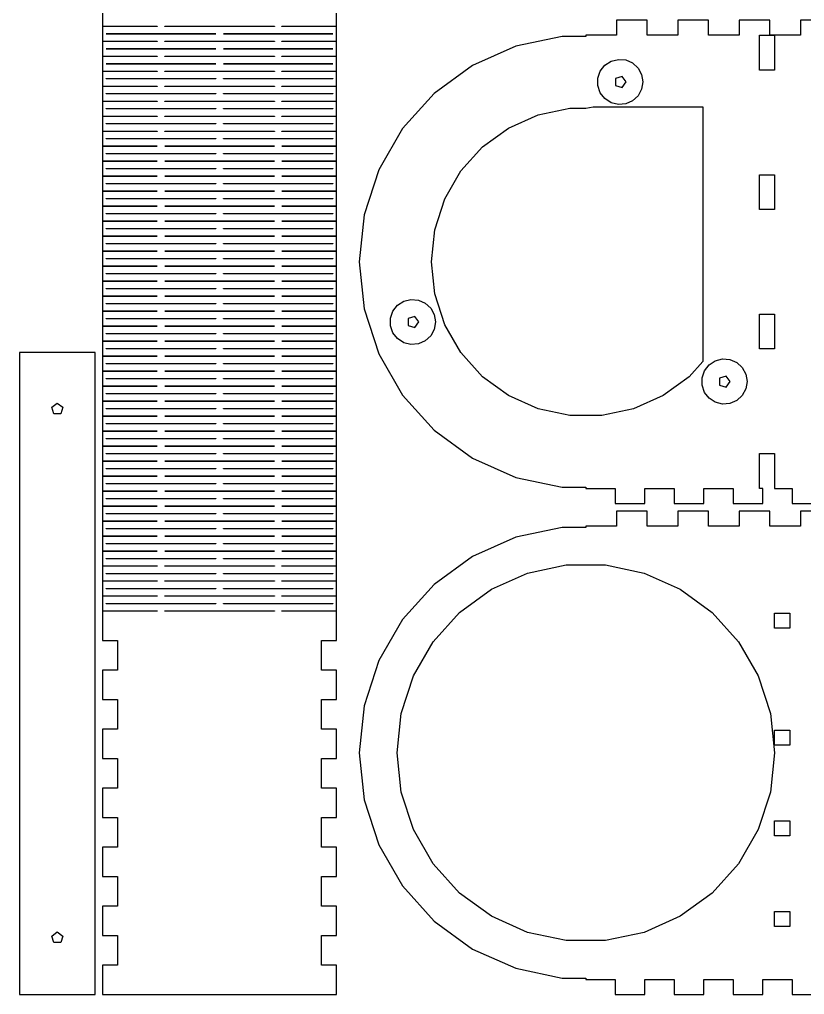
# Model space of a CAD drawing. Header units: metres. Extents: x -86 to 563, y 0 to 788.
# Drawn here: x -86 to 121.9, y 0 to 258.2 of the extents above; entities that cross this region are included whole.
import ezdxf

# ---------------------------------------------------------------- set-up
doc = ezdxf.new("R2010")
doc.units = ezdxf.units.M

msp = doc.modelspace()

# ---------------------------------------------------------------- linework, layer by layer
for p, q in [((-64, 260.318), (-64, 256.397)), ((-2, 256.397), (-2, 260.318)), ((-64, 256.397), (-49.5, 256.397)), ((-49.5, 256.347), (-64, 256.347)), ((-64, 256.347), (-64, 252.427)), ((-49.5, 256.397), (-49.5, 256.347)), ((-47.5, 256.347), (-47.5, 256.397)), ((-47.5, 256.397), (-18.5, 256.397)), ((-18.5, 256.347), (-47.5, 256.347)), ((-18.5, 256.397), (-18.5, 256.347)), ((-16.5, 256.347), (-16.5, 256.397)), ((-16.5, 256.397), (-2, 256.397)), ((-2, 256.347), (-16.5, 256.347)), ((-2, 252.427), (-2, 256.347)), ((80.24, 258), (72.12, 258)), ((72.12, 258), (72.12, 254)), ((80.24, 254), (80.24, 258)), ((96.48, 258), (88.36, 258)), ((88.36, 258), (88.36, 254)), ((96.48, 254), (96.48, 258)), ((112.72, 258), (104.6, 258)), ((104.6, 258), (104.6, 254)), ((112.72, 254), (112.72, 258)), ((128.96, 258), (120.84, 258)), ((120.84, 258), (120.84, 254)), ((-63, 254.362), (-63, 254.412)), ((-63, 254.412), (-34, 254.412)), ((-34, 254.362), (-63, 254.362)), ((-34, 254.412), (-34, 254.362)), ((-32, 254.362), (-32, 254.412)), ((-32, 254.412), (-3, 254.412)), ((-3, 254.362), (-32, 254.362)), ((-3, 254.412), (-3, 254.362)), ((57.7283, 253.671), (45.459, 251.063)), ((64, 253.671), (57.7283, 253.671)), ((72.12, 254), (64, 254)), ((64, 254), (64, 253.671)), ((88.36, 254), (80.24, 254)), ((104.6, 254), (96.48, 254)), ((110, 244.769), (110, 254)), ((110, 254), (114, 254)), ((120.84, 254), (112.72, 254)), ((114, 254), (114, 244.769)), ((-64, 252.427), (-49.5, 252.427)), ((-49.5, 252.377), (-64, 252.377)), ((-64, 252.377), (-64, 248.456)), ((-63, 250.391), (-63, 250.441)), ((-63, 250.441), (-34, 250.441)), ((-49.5, 252.427), (-49.5, 252.377)), ((-47.5, 252.377), (-47.5, 252.427)), ((-47.5, 252.427), (-18.5, 252.427)), ((-18.5, 252.377), (-47.5, 252.377)), ((-34, 250.441), (-34, 250.391)), ((-32, 250.391), (-32, 250.441)), ((-32, 250.441), (-3, 250.441)), ((-18.5, 252.427), (-18.5, 252.377)), ((-16.5, 252.377), (-16.5, 252.427)), ((-16.5, 252.427), (-2, 252.427)), ((-2, 252.377), (-16.5, 252.377)), ((-3, 250.441), (-3, 250.391)), ((-2, 248.456), (-2, 252.377)), ((45.459, 251.063), (34, 245.962)), ((-64, 248.456), (-49.5, 248.456)), ((-49.5, 248.406), (-64, 248.406)), ((-64, 248.406), (-64, 244.486)), ((-34, 250.391), (-63, 250.391)), ((-49.5, 248.456), (-49.5, 248.406)), ((-47.5, 248.406), (-47.5, 248.456)), ((-47.5, 248.456), (-18.5, 248.456)), ((-18.5, 248.406), (-47.5, 248.406)), ((-3, 250.391), (-32, 250.391)), ((-18.5, 248.456), (-18.5, 248.406)), ((-16.5, 248.406), (-16.5, 248.456)), ((-16.5, 248.456), (-2, 248.456)), ((-2, 248.406), (-16.5, 248.406)), ((-2, 244.486), (-2, 248.406)), ((-63, 246.421), (-63, 246.471)), ((-63, 246.471), (-34, 246.471)), ((-34, 246.421), (-63, 246.421)), ((-34, 246.471), (-34, 246.421)), ((-32, 246.421), (-32, 246.471)), ((-32, 246.471), (-3, 246.471)), ((-3, 246.421), (-32, 246.421)), ((-3, 246.471), (-3, 246.421)), ((34, 245.962), (23.8522, 238.589)), ((67.8326, 244.493), (69.0457, 246.051)), ((69.0457, 246.051), (70.6992, 247.131)), ((70.6992, 247.131), (72.6139, 247.616)), ((72.6139, 247.616), (74.5823, 247.453)), ((74.5823, 247.453), (76.3911, 246.66)), ((76.3911, 246.66), (77.8443, 245.322)), ((77.8443, 245.322), (78.7843, 243.585)), ((-64, 244.486), (-49.5, 244.486)), ((-49.5, 244.436), (-64, 244.436)), ((-64, 244.436), (-64, 240.515)), ((-49.5, 244.486), (-49.5, 244.436)), ((-47.5, 244.436), (-47.5, 244.486)), ((-47.5, 244.486), (-18.5, 244.486)), ((-18.5, 244.436), (-47.5, 244.436)), ((-18.5, 244.486), (-18.5, 244.436)), ((-16.5, 244.436), (-16.5, 244.486)), ((-16.5, 244.486), (-2, 244.486)), ((-2, 244.436), (-16.5, 244.436)), ((-2, 240.515), (-2, 244.436)), ((67.1913, 242.624), (67.8326, 244.493)), ((73.5884, 243.111), (71.8554, 242.548)), ((74.6594, 241.637), (73.5884, 243.111)), ((78.7843, 243.585), (79.1094, 241.637)), ((114, 244.769), (110, 244.769)), ((-64, 240.515), (-49.5, 240.515)), ((-49.5, 240.465), (-64, 240.465)), ((-64, 240.465), (-64, 236.545)), ((-63, 242.451), (-63, 242.501)), ((-63, 242.501), (-34, 242.501)), ((-34, 242.451), (-63, 242.451)), ((-49.5, 240.515), (-49.5, 240.465)), ((-47.5, 240.465), (-47.5, 240.515)), ((-47.5, 240.515), (-18.5, 240.515)), ((-18.5, 240.465), (-47.5, 240.465)), ((-34, 242.501), (-34, 242.451)), ((-32, 242.451), (-32, 242.501)), ((-32, 242.501), (-3, 242.501)), ((-3, 242.451), (-32, 242.451)), ((-18.5, 240.515), (-18.5, 240.465)), ((-16.5, 240.465), (-16.5, 240.515)), ((-16.5, 240.515), (-2, 240.515)), ((-2, 240.465), (-16.5, 240.465)), ((-3, 242.501), (-3, 242.451)), ((-2, 236.545), (-2, 240.465)), ((67.1913, 240.649), (67.1913, 242.624)), ((67.8326, 238.781), (67.1913, 240.649)), ((71.8554, 242.548), (71.8554, 240.726)), ((71.8554, 240.726), (73.5884, 240.163)), ((73.5884, 240.163), (74.6594, 241.637)), ((79.1094, 241.637), (78.7843, 239.689)), ((-63, 238.48), (-63, 238.53)), ((-63, 238.53), (-34, 238.53)), ((-34, 238.48), (-63, 238.48)), ((-34, 238.53), (-34, 238.48)), ((-32, 238.48), (-32, 238.53)), ((-32, 238.53), (-3, 238.53)), ((-3, 238.48), (-32, 238.48)), ((-3, 238.53), (-3, 238.48)), ((23.8522, 238.589), (15.459, 229.267)), ((69.0457, 237.222), (67.8326, 238.781)), ((77.8443, 237.952), (76.3911, 236.614)), ((78.7843, 239.689), (77.8443, 237.952)), ((-64, 236.545), (-49.5, 236.545)), ((-49.5, 236.495), (-64, 236.495)), ((-64, 236.495), (-64, 232.574)), ((-49.5, 236.545), (-49.5, 236.495)), ((-47.5, 236.495), (-47.5, 236.545)), ((-47.5, 236.545), (-18.5, 236.545)), ((-18.5, 236.495), (-47.5, 236.495)), ((-18.5, 236.545), (-18.5, 236.495)), ((-16.5, 236.495), (-16.5, 236.545)), ((-16.5, 236.545), (-2, 236.545)), ((-2, 236.495), (-16.5, 236.495)), ((-2, 232.574), (-2, 236.495)), ((64, 234.693), (65.9369, 235)), ((65.9369, 235), (95, 235)), ((70.6992, 236.142), (69.0457, 237.222)), ((72.6139, 235.657), (70.6992, 236.142)), ((74.5823, 235.82), (72.6139, 235.657)), ((76.3911, 236.614), (74.5823, 235.82)), ((95, 235), (95, 167.614)), ((-64, 232.574), (-49.5, 232.574)), ((-49.5, 232.524), (-64, 232.524)), ((-64, 232.524), (-64, 228.604)), ((-63, 234.51), (-63, 234.56)), ((-63, 234.56), (-34, 234.56)), ((-34, 234.51), (-63, 234.51)), ((-49.5, 232.574), (-49.5, 232.524)), ((-47.5, 232.524), (-47.5, 232.574)), ((-47.5, 232.574), (-18.5, 232.574)), ((-18.5, 232.524), (-47.5, 232.524)), ((-34, 234.56), (-34, 234.51)), ((-32, 234.51), (-32, 234.56)), ((-32, 234.56), (-3, 234.56)), ((-3, 234.51), (-32, 234.51)), ((-18.5, 232.574), (-18.5, 232.524)), ((-16.5, 232.524), (-16.5, 232.574)), ((-16.5, 232.574), (-2, 232.574)), ((-2, 232.524), (-16.5, 232.524)), ((-3, 234.56), (-3, 234.51)), ((-2, 228.604), (-2, 232.524)), ((43.5413, 229.435), (51.3558, 232.915)), ((51.3558, 232.915), (59.7229, 234.693)), ((59.7229, 234.693), (64, 234.693)), ((-63, 230.539), (-63, 230.589)), ((-63, 230.589), (-34, 230.589)), ((-34, 230.539), (-63, 230.539)), ((-34, 230.589), (-34, 230.539)), ((-32, 230.539), (-32, 230.589)), ((-32, 230.589), (-3, 230.589)), ((-3, 230.539), (-32, 230.539)), ((-3, 230.589), (-3, 230.539)), ((-64, 228.604), (-49.5, 228.604)), ((-49.5, 228.554), (-64, 228.554)), ((-64, 228.554), (-64, 224.634)), ((-49.5, 228.604), (-49.5, 228.554)), ((-47.5, 228.554), (-47.5, 228.604)), ((-47.5, 228.604), (-18.5, 228.604)), ((-18.5, 228.554), (-47.5, 228.554)), ((-18.5, 228.604), (-18.5, 228.554)), ((-16.5, 228.554), (-16.5, 228.604)), ((-16.5, 228.604), (-2, 228.604)), ((-2, 228.554), (-16.5, 228.554)), ((-2, 224.634), (-2, 228.554)), ((15.459, 229.267), (9.1873, 218.404)), ((36.6209, 224.408), (43.5413, 229.435)), ((-64, 224.634), (-49.5, 224.634)), ((-63, 226.569), (-63, 226.619)), ((-63, 226.619), (-34, 226.619)), ((-34, 226.569), (-63, 226.569)), ((-49.5, 224.634), (-49.5, 224.584)), ((-47.5, 224.584), (-47.5, 224.634)), ((-47.5, 224.634), (-18.5, 224.634)), ((-34, 226.619), (-34, 226.569)), ((-32, 226.569), (-32, 226.619)), ((-32, 226.619), (-3, 226.619)), ((-3, 226.569), (-32, 226.569)), ((-18.5, 224.634), (-18.5, 224.584)), ((-16.5, 224.584), (-16.5, 224.634)), ((-16.5, 224.634), (-2, 224.634)), ((-3, 226.619), (-3, 226.569)), ((-49.5, 224.584), (-64, 224.584)), ((-64, 224.584), (-64, 220.663)), ((-63, 222.598), (-63, 222.648)), ((-63, 222.648), (-34, 222.648)), ((-34, 222.598), (-63, 222.598)), ((-18.5, 224.584), (-47.5, 224.584)), ((-34, 222.648), (-34, 222.598)), ((-32, 222.598), (-32, 222.648)), ((-32, 222.648), (-3, 222.648)), ((-3, 222.598), (-32, 222.598)), ((-2, 224.584), (-16.5, 224.584)), ((-3, 222.648), (-3, 222.598)), ((-2, 220.663), (-2, 224.584)), ((30.8971, 218.051), (36.6209, 224.408)), ((-64, 220.663), (-49.5, 220.663)), ((-49.5, 220.613), (-64, 220.613)), ((-64, 220.613), (-64, 216.693)), ((-49.5, 220.663), (-49.5, 220.613)), ((-47.5, 220.613), (-47.5, 220.663)), ((-47.5, 220.663), (-18.5, 220.663)), ((-18.5, 220.613), (-47.5, 220.613)), ((-18.5, 220.663), (-18.5, 220.613)), ((-16.5, 220.613), (-16.5, 220.663)), ((-16.5, 220.663), (-2, 220.663)), ((-2, 220.613), (-16.5, 220.613)), ((-2, 216.693), (-2, 220.613)), ((-63, 218.628), (-63, 218.678)), ((-63, 218.678), (-34, 218.678)), ((-34, 218.628), (-63, 218.628)), ((-34, 218.678), (-34, 218.628)), ((-32, 218.628), (-32, 218.678)), ((-32, 218.678), (-3, 218.678)), ((-3, 218.628), (-32, 218.628)), ((-3, 218.678), (-3, 218.628)), ((9.1873, 218.404), (5.3111, 206.475)), ((26.6201, 210.643), (30.8971, 218.051)), ((110, 207.846), (110, 217.077)), ((110, 217.077), (114, 217.077)), ((114, 217.077), (114, 207.846)), ((-64, 216.693), (-49.5, 216.693)), ((-49.5, 216.643), (-64, 216.643)), ((-64, 216.643), (-64, 212.722)), ((-63, 214.657), (-63, 214.707)), ((-63, 214.707), (-34, 214.707)), ((-34, 214.657), (-63, 214.657)), ((-49.5, 216.693), (-49.5, 216.643)), ((-47.5, 216.643), (-47.5, 216.693)), ((-47.5, 216.693), (-18.5, 216.693)), ((-18.5, 216.643), (-47.5, 216.643)), ((-34, 214.707), (-34, 214.657)), ((-32, 214.657), (-32, 214.707)), ((-32, 214.707), (-3, 214.707)), ((-3, 214.657), (-32, 214.657)), ((-18.5, 216.693), (-18.5, 216.643)), ((-16.5, 216.643), (-16.5, 216.693)), ((-16.5, 216.693), (-2, 216.693)), ((-2, 216.643), (-16.5, 216.643)), ((-3, 214.707), (-3, 214.657)), ((-2, 212.722), (-2, 216.643)), ((-64, 212.722), (-49.5, 212.722)), ((-49.5, 212.672), (-64, 212.672)), ((-64, 212.672), (-64, 208.752)), ((-49.5, 212.722), (-49.5, 212.672)), ((-47.5, 212.672), (-47.5, 212.722)), ((-47.5, 212.722), (-18.5, 212.722)), ((-18.5, 212.672), (-47.5, 212.672)), ((-18.5, 212.722), (-18.5, 212.672)), ((-16.5, 212.672), (-16.5, 212.722)), ((-16.5, 212.722), (-2, 212.722)), ((-2, 212.672), (-16.5, 212.672)), ((-2, 208.752), (-2, 212.672)), ((-63, 210.687), (-63, 210.737)), ((-63, 210.737), (-34, 210.737)), ((-34, 210.687), (-63, 210.687)), ((-34, 210.737), (-34, 210.687)), ((-32, 210.687), (-32, 210.737)), ((-32, 210.737), (-3, 210.737)), ((-3, 210.687), (-32, 210.687)), ((-3, 210.737), (-3, 210.687)), ((23.9768, 202.507), (26.6201, 210.643)), ((-64, 208.752), (-49.5, 208.752)), ((-49.5, 208.702), (-64, 208.702)), ((-64, 208.702), (-64, 204.781)), ((-63, 206.717), (-63, 206.767)), ((-63, 206.767), (-34, 206.767)), ((-34, 206.717), (-63, 206.717)), ((-49.5, 208.752), (-49.5, 208.702)), ((-47.5, 208.702), (-47.5, 208.752)), ((-47.5, 208.752), (-18.5, 208.752)), ((-18.5, 208.702), (-47.5, 208.702)), ((-34, 206.767), (-34, 206.717)), ((-32, 206.717), (-32, 206.767)), ((-32, 206.767), (-3, 206.767)), ((-3, 206.717), (-32, 206.717)), ((-18.5, 208.752), (-18.5, 208.702)), ((-16.5, 208.702), (-16.5, 208.752)), ((-16.5, 208.752), (-2, 208.752)), ((-2, 208.702), (-16.5, 208.702)), ((-3, 206.767), (-3, 206.717)), ((-2, 204.781), (-2, 208.702)), ((114, 207.846), (110, 207.846)), ((-64, 204.781), (-49.5, 204.781)), ((-49.5, 204.731), (-64, 204.731)), ((-64, 204.731), (-64, 200.811)), ((-49.5, 204.781), (-49.5, 204.731)), ((-47.5, 204.731), (-47.5, 204.781)), ((-47.5, 204.781), (-18.5, 204.781)), ((-18.5, 204.731), (-47.5, 204.731)), ((-18.5, 204.781), (-18.5, 204.731)), ((-16.5, 204.731), (-16.5, 204.781)), ((-16.5, 204.781), (-2, 204.781)), ((-2, 204.731), (-16.5, 204.731)), ((-2, 200.811), (-2, 204.731)), ((5.3111, 206.475), (4, 194)), ((-63, 202.746), (-63, 202.796)), ((-63, 202.796), (-34, 202.796)), ((-34, 202.746), (-63, 202.746)), ((-34, 202.796), (-34, 202.746)), ((-32, 202.746), (-32, 202.796)), ((-32, 202.796), (-3, 202.796)), ((-3, 202.746), (-32, 202.746)), ((-3, 202.796), (-3, 202.746)), ((23.0826, 194), (23.9768, 202.507)), ((-64, 200.811), (-49.5, 200.811)), ((-49.5, 200.761), (-64, 200.761)), ((-64, 200.761), (-64, 196.84)), ((-63, 198.776), (-63, 198.826)), ((-63, 198.826), (-34, 198.826)), ((-49.5, 200.811), (-49.5, 200.761)), ((-47.5, 200.761), (-47.5, 200.811)), ((-47.5, 200.811), (-18.5, 200.811)), ((-18.5, 200.761), (-47.5, 200.761)), ((-34, 198.826), (-34, 198.776)), ((-32, 198.776), (-32, 198.826)), ((-32, 198.826), (-3, 198.826)), ((-18.5, 200.811), (-18.5, 200.761)), ((-16.5, 200.761), (-16.5, 200.811)), ((-16.5, 200.811), (-2, 200.811)), ((-2, 200.761), (-16.5, 200.761)), ((-3, 198.826), (-3, 198.776)), ((-2, 196.84), (-2, 200.761)), ((-64, 196.84), (-49.5, 196.84)), ((-49.5, 196.791), (-64, 196.791)), ((-64, 196.791), (-64, 192.87)), ((-34, 198.776), (-63, 198.776)), ((-49.5, 196.84), (-49.5, 196.791)), ((-47.5, 196.791), (-47.5, 196.84)), ((-47.5, 196.84), (-18.5, 196.84)), ((-18.5, 196.791), (-47.5, 196.791)), ((-3, 198.776), (-32, 198.776)), ((-18.5, 196.84), (-18.5, 196.791)), ((-16.5, 196.791), (-16.5, 196.84)), ((-16.5, 196.84), (-2, 196.84)), ((-2, 196.791), (-16.5, 196.791)), ((-2, 192.87), (-2, 196.791)), ((-63, 194.805), (-63, 194.855)), ((-63, 194.855), (-34, 194.855)), ((-34, 194.805), (-63, 194.805)), ((-34, 194.855), (-34, 194.805)), ((-32, 194.805), (-32, 194.855)), ((-32, 194.855), (-3, 194.855)), ((-3, 194.805), (-32, 194.805)), ((-3, 194.855), (-3, 194.805)), ((4, 194), (5.3111, 181.525)), ((23.9768, 185.493), (23.0826, 194)), ((-64, 192.87), (-49.5, 192.87)), ((-49.5, 192.82), (-64, 192.82)), ((-64, 192.82), (-64, 188.9)), ((-49.5, 192.87), (-49.5, 192.82)), ((-47.5, 192.82), (-47.5, 192.87)), ((-47.5, 192.87), (-18.5, 192.87)), ((-18.5, 192.82), (-47.5, 192.82)), ((-18.5, 192.87), (-18.5, 192.82)), ((-16.5, 192.82), (-16.5, 192.87)), ((-16.5, 192.87), (-2, 192.87)), ((-2, 192.82), (-16.5, 192.82)), ((-2, 188.9), (-2, 192.82)), ((-64, 188.9), (-49.5, 188.9)), ((-49.5, 188.85), (-64, 188.85)), ((-64, 188.85), (-64, 184.929)), ((-63, 190.835), (-63, 190.885)), ((-63, 190.885), (-34, 190.885)), ((-34, 190.835), (-63, 190.835)), ((-49.5, 188.9), (-49.5, 188.85)), ((-47.5, 188.85), (-47.5, 188.9)), ((-47.5, 188.9), (-18.5, 188.9)), ((-18.5, 188.85), (-47.5, 188.85)), ((-34, 190.885), (-34, 190.835)), ((-32, 190.835), (-32, 190.885)), ((-32, 190.885), (-3, 190.885)), ((-3, 190.835), (-32, 190.835)), ((-18.5, 188.9), (-18.5, 188.85)), ((-16.5, 188.85), (-16.5, 188.9)), ((-16.5, 188.9), (-2, 188.9)), ((-2, 188.85), (-16.5, 188.85)), ((-3, 190.885), (-3, 190.835)), ((-2, 184.929), (-2, 188.85)), ((-63, 186.864), (-63, 186.914)), ((-63, 186.914), (-34, 186.914)), ((-34, 186.864), (-63, 186.864)), ((-34, 186.914), (-34, 186.864)), ((-32, 186.864), (-32, 186.914)), ((-32, 186.914), (-3, 186.914)), ((-3, 186.864), (-32, 186.864)), ((-3, 186.914), (-3, 186.864)), ((-64, 184.929), (-49.5, 184.929)), ((-49.5, 184.879), (-64, 184.879)), ((-64, 184.879), (-64, 180.959)), ((-49.5, 184.929), (-49.5, 184.879)), ((-47.5, 184.879), (-47.5, 184.929)), ((-47.5, 184.929), (-18.5, 184.929)), ((-18.5, 184.879), (-47.5, 184.879)), ((-18.5, 184.929), (-18.5, 184.879)), ((-16.5, 184.879), (-16.5, 184.929)), ((-16.5, 184.929), (-2, 184.929)), ((-2, 184.879), (-16.5, 184.879)), ((-2, 180.959), (-2, 184.879)), ((14.1269, 182.485), (15.7804, 183.565)), ((15.7804, 183.565), (17.6951, 184.05)), ((17.6951, 184.05), (19.6635, 183.887)), ((19.6635, 183.887), (21.4723, 183.094)), ((26.6201, 177.357), (23.9768, 185.493)), ((-64, 180.959), (-49.5, 180.959)), ((-49.5, 180.909), (-64, 180.909)), ((-64, 180.909), (-64, 176.988)), ((-63, 182.894), (-63, 182.944)), ((-63, 182.944), (-34, 182.944)), ((-34, 182.894), (-63, 182.894)), ((-49.5, 180.959), (-49.5, 180.909)), ((-47.5, 180.909), (-47.5, 180.959)), ((-47.5, 180.959), (-18.5, 180.959)), ((-18.5, 180.909), (-47.5, 180.909)), ((-34, 182.944), (-34, 182.894)), ((-32, 182.894), (-32, 182.944)), ((-32, 182.944), (-3, 182.944)), ((-3, 182.894), (-32, 182.894)), ((-18.5, 180.959), (-18.5, 180.909)), ((-16.5, 180.909), (-16.5, 180.959)), ((-16.5, 180.959), (-2, 180.959)), ((-2, 180.909), (-16.5, 180.909)), ((-3, 182.944), (-3, 182.894)), ((-2, 176.988), (-2, 180.909)), ((5.3111, 181.525), (9.1873, 169.596)), ((12.2724, 179.058), (12.9137, 180.926)), ((12.9137, 180.926), (14.1269, 182.485)), ((21.4723, 183.094), (22.9254, 181.756)), ((22.9254, 181.756), (23.8655, 180.019)), ((-63, 178.924), (-63, 178.974)), ((-63, 178.974), (-34, 178.974)), ((-34, 178.924), (-63, 178.924)), ((-34, 178.974), (-34, 178.924)), ((-32, 178.924), (-32, 178.974)), ((-32, 178.974), (-3, 178.974)), ((-3, 178.924), (-32, 178.924)), ((-3, 178.974), (-3, 178.924)), ((12.2724, 177.083), (12.2724, 179.058)), ((18.6695, 179.545), (16.9366, 178.982)), ((16.9366, 178.982), (16.9366, 177.16)), ((19.7406, 178.071), (18.6695, 179.545)), ((23.8655, 180.019), (24.1906, 178.071)), ((110, 170.923), (110, 180.154)), ((110, 180.154), (114, 180.154)), ((114, 180.154), (114, 170.923)), ((-64, 176.988), (-49.5, 176.988)), ((-49.5, 176.938), (-64, 176.938)), ((-64, 176.938), (-64, 173.018)), ((-49.5, 176.988), (-49.5, 176.938)), ((-47.5, 176.938), (-47.5, 176.988)), ((-47.5, 176.988), (-18.5, 176.988)), ((-18.5, 176.938), (-47.5, 176.938)), ((-18.5, 176.988), (-18.5, 176.938)), ((-16.5, 176.938), (-16.5, 176.988)), ((-16.5, 176.988), (-2, 176.988)), ((-2, 176.938), (-16.5, 176.938)), ((-2, 173.018), (-2, 176.938)), ((12.9137, 175.215), (12.2724, 177.083)), ((16.9366, 177.16), (18.6695, 176.596)), ((18.6695, 176.596), (19.7406, 178.071)), ((23.8655, 176.122), (22.9254, 174.385)), ((24.1906, 178.071), (23.8655, 176.122)), ((30.8971, 169.949), (26.6201, 177.357)), ((-64, 173.018), (-49.5, 173.018)), ((-63, 174.953), (-63, 175.003)), ((-63, 175.003), (-34, 175.003)), ((-34, 174.953), (-63, 174.953)), ((-49.5, 173.018), (-49.5, 172.968)), ((-47.5, 172.968), (-47.5, 173.018)), ((-47.5, 173.018), (-18.5, 173.018)), ((-34, 175.003), (-34, 174.953)), ((-32, 174.953), (-32, 175.003)), ((-32, 175.003), (-3, 175.003)), ((-3, 174.953), (-32, 174.953)), ((-18.5, 173.018), (-18.5, 172.968)), ((-16.5, 172.968), (-16.5, 173.018)), ((-16.5, 173.018), (-2, 173.018)), ((-3, 175.003), (-3, 174.953)), ((14.1269, 173.656), (12.9137, 175.215)), ((15.7804, 172.576), (14.1269, 173.656)), ((21.4723, 173.048), (19.6635, 172.254)), ((22.9254, 174.385), (21.4723, 173.048)), ((-49.5, 172.968), (-64, 172.968)), ((-64, 172.968), (-64, 169.047)), ((-63, 170.983), (-63, 171.033)), ((-63, 171.033), (-34, 171.033)), ((-34, 170.983), (-63, 170.983)), ((-18.5, 172.968), (-47.5, 172.968)), ((-34, 171.033), (-34, 170.983)), ((-32, 170.983), (-32, 171.033)), ((-32, 171.033), (-3, 171.033)), ((-3, 170.983), (-32, 170.983)), ((-2, 172.968), (-16.5, 172.968)), ((-3, 171.033), (-3, 170.983)), ((-2, 169.047), (-2, 172.968)), ((17.6951, 172.091), (15.7804, 172.576)), ((19.6635, 172.254), (17.6951, 172.091)), ((114, 170.923), (110, 170.923)), ((-66, 170), (-86, 170)), ((-86, 170), (-86, 0)), ((-66, 0), (-66, 170)), ((-64, 169.047), (-49.5, 169.047)), ((-49.5, 168.997), (-64, 168.997)), ((-64, 168.997), (-64, 165.077)), ((-49.5, 169.047), (-49.5, 168.997)), ((-47.5, 168.997), (-47.5, 169.047)), ((-47.5, 169.047), (-18.5, 169.047)), ((-18.5, 168.997), (-47.5, 168.997)), ((-18.5, 169.047), (-18.5, 168.997)), ((-16.5, 168.997), (-16.5, 169.047)), ((-16.5, 169.047), (-2, 169.047)), ((-2, 168.997), (-16.5, 168.997)), ((-2, 165.077), (-2, 168.997)), ((9.1873, 169.596), (15.459, 158.733)), ((36.6209, 163.592), (30.8971, 169.949)), ((98.2898, 167.787), (100.205, 168.272)), ((100.205, 168.272), (102.173, 168.109)), ((102.173, 168.109), (103.982, 167.316)), ((-63, 167.012), (-63, 167.062)), ((-63, 167.062), (-34, 167.062)), ((-34, 167.012), (-63, 167.012)), ((-34, 167.062), (-34, 167.012)), ((-32, 167.012), (-32, 167.062)), ((-32, 167.062), (-3, 167.062)), ((-3, 167.012), (-32, 167.012)), ((-3, 167.062), (-3, 167.012)), ((95, 167.614), (91.3791, 163.592)), ((95.4232, 165.148), (96.6363, 166.707)), ((96.6363, 166.707), (98.2898, 167.787)), ((103.982, 167.316), (105.435, 165.978)), ((105.435, 165.978), (106.375, 164.241)), ((-64, 165.077), (-49.5, 165.077)), ((-49.5, 165.027), (-64, 165.027)), ((-64, 165.027), (-64, 161.107)), ((-63, 163.042), (-63, 163.092)), ((-63, 163.092), (-34, 163.092)), ((-34, 163.042), (-63, 163.042)), ((-49.5, 165.077), (-49.5, 165.027)), ((-47.5, 165.027), (-47.5, 165.077)), ((-47.5, 165.077), (-18.5, 165.077)), ((-18.5, 165.027), (-47.5, 165.027)), ((-34, 163.092), (-34, 163.042)), ((-32, 163.042), (-32, 163.092)), ((-32, 163.092), (-3, 163.092)), ((-3, 163.042), (-32, 163.042)), ((-18.5, 165.077), (-18.5, 165.027)), ((-16.5, 165.027), (-16.5, 165.077)), ((-16.5, 165.077), (-2, 165.077)), ((-2, 165.027), (-16.5, 165.027)), ((-3, 163.092), (-3, 163.042)), ((-2, 161.107), (-2, 165.027)), ((43.5413, 158.564), (36.6209, 163.592)), ((91.3791, 163.592), (84.4587, 158.564)), ((94.7818, 163.28), (95.4232, 165.148)), ((94.7818, 161.305), (94.7818, 163.28)), ((101.179, 163.767), (99.446, 163.204)), ((99.446, 163.204), (99.446, 161.382)), ((102.25, 162.293), (101.179, 163.767)), ((106.375, 164.241), (106.7, 162.293)), ((-64, 161.107), (-49.5, 161.107)), ((-49.5, 161.057), (-64, 161.057)), ((-64, 161.057), (-64, 157.136)), ((-49.5, 161.107), (-49.5, 161.057)), ((-47.5, 161.057), (-47.5, 161.107)), ((-47.5, 161.107), (-18.5, 161.107)), ((-18.5, 161.057), (-47.5, 161.057)), ((-18.5, 161.107), (-18.5, 161.057)), ((-16.5, 161.057), (-16.5, 161.107)), ((-16.5, 161.107), (-2, 161.107)), ((-2, 161.057), (-16.5, 161.057)), ((-2, 157.136), (-2, 161.057)), ((95.4232, 159.437), (94.7818, 161.305)), ((99.446, 161.382), (101.179, 160.818)), ((101.179, 160.818), (102.25, 162.293)), ((106.375, 160.344), (105.435, 158.607)), ((106.7, 162.293), (106.375, 160.344)), ((-63, 159.071), (-63, 159.121)), ((-63, 159.121), (-34, 159.121)), ((-34, 159.071), (-63, 159.071)), ((-34, 159.121), (-34, 159.071)), ((-32, 159.071), (-32, 159.121)), ((-32, 159.121), (-3, 159.121)), ((-3, 159.071), (-32, 159.071)), ((-3, 159.121), (-3, 159.071)), ((15.459, 158.733), (23.8522, 149.411)), ((51.3558, 155.085), (43.5413, 158.564)), ((84.4587, 158.564), (76.6441, 155.085)), ((96.6363, 157.878), (95.4232, 159.437)), ((98.2898, 156.798), (96.6363, 157.878)), ((105.435, 158.607), (103.982, 157.27)), ((-77.4741, 155.479), (-76, 156.55)), ((-76.911, 153.746), (-77.4741, 155.479)), ((-76, 156.55), (-74.5258, 155.479)), ((-74.5258, 155.479), (-75.0889, 153.746)), ((-64, 157.136), (-49.5, 157.136)), ((-49.5, 157.086), (-64, 157.086)), ((-64, 157.086), (-64, 153.166)), ((-63, 155.101), (-63, 155.151)), ((-63, 155.151), (-34, 155.151)), ((-34, 155.101), (-63, 155.101)), ((-49.5, 157.136), (-49.5, 157.086)), ((-47.5, 157.086), (-47.5, 157.136)), ((-47.5, 157.136), (-18.5, 157.136)), ((-18.5, 157.086), (-47.5, 157.086)), ((-34, 155.151), (-34, 155.101)), ((-32, 155.101), (-32, 155.151)), ((-32, 155.151), (-3, 155.151)), ((-3, 155.101), (-32, 155.101)), ((-18.5, 157.136), (-18.5, 157.086)), ((-16.5, 157.086), (-16.5, 157.136)), ((-16.5, 157.136), (-2, 157.136)), ((-2, 157.086), (-16.5, 157.086)), ((-3, 155.151), (-3, 155.101)), ((-2, 153.166), (-2, 157.086)), ((59.7229, 153.307), (51.3558, 155.085)), ((76.6441, 155.085), (68.277, 153.307)), ((100.205, 156.313), (98.2898, 156.798)), ((102.173, 156.476), (100.205, 156.313)), ((103.982, 157.27), (102.173, 156.476)), ((-75.0889, 153.746), (-76.911, 153.746)), ((-64, 153.166), (-49.5, 153.166)), ((-49.5, 153.116), (-64, 153.116)), ((-64, 153.116), (-64, 149.195)), ((-49.5, 153.166), (-49.5, 153.116)), ((-47.5, 153.116), (-47.5, 153.166)), ((-47.5, 153.166), (-18.5, 153.166)), ((-18.5, 153.116), (-47.5, 153.116)), ((-18.5, 153.166), (-18.5, 153.116)), ((-16.5, 153.116), (-16.5, 153.166)), ((-16.5, 153.166), (-2, 153.166)), ((-2, 153.116), (-16.5, 153.116)), ((-2, 149.195), (-2, 153.116)), ((68.277, 153.307), (59.7229, 153.307)), ((-63, 151.13), (-63, 151.18)), ((-63, 151.18), (-34, 151.18)), ((-34, 151.13), (-63, 151.13)), ((-34, 151.18), (-34, 151.13)), ((-32, 151.13), (-32, 151.18)), ((-32, 151.18), (-3, 151.18)), ((-3, 151.13), (-32, 151.13)), ((-3, 151.18), (-3, 151.13)), ((-64, 149.195), (-49.5, 149.195)), ((-49.5, 149.145), (-64, 149.145)), ((-64, 149.145), (-64, 145.225)), ((-63, 147.16), (-63, 147.21)), ((-63, 147.21), (-34, 147.21)), ((-34, 147.16), (-63, 147.16)), ((-49.5, 149.195), (-49.5, 149.145)), ((-47.5, 149.145), (-47.5, 149.195)), ((-47.5, 149.195), (-18.5, 149.195)), ((-18.5, 149.145), (-47.5, 149.145)), ((-34, 147.21), (-34, 147.16)), ((-32, 147.16), (-32, 147.21)), ((-32, 147.21), (-3, 147.21)), ((-3, 147.16), (-32, 147.16)), ((-18.5, 149.195), (-18.5, 149.145)), ((-16.5, 149.145), (-16.5, 149.195)), ((-16.5, 149.195), (-2, 149.195)), ((-2, 149.145), (-16.5, 149.145)), ((-3, 147.21), (-3, 147.16)), ((-2, 145.225), (-2, 149.145)), ((23.8522, 149.411), (34, 142.038)), ((-64, 145.225), (-49.5, 145.225)), ((-49.5, 145.175), (-64, 145.175)), ((-64, 145.175), (-64, 141.254)), ((-49.5, 145.225), (-49.5, 145.175)), ((-47.5, 145.175), (-47.5, 145.225)), ((-47.5, 145.225), (-18.5, 145.225)), ((-18.5, 145.175), (-47.5, 145.175)), ((-18.5, 145.225), (-18.5, 145.175)), ((-16.5, 145.175), (-16.5, 145.225)), ((-16.5, 145.225), (-2, 145.225)), ((-2, 145.175), (-16.5, 145.175)), ((-2, 141.254), (-2, 145.175)), ((-63, 143.19), (-63, 143.24)), ((-63, 143.24), (-34, 143.24)), ((-34, 143.19), (-63, 143.19)), ((-34, 143.24), (-34, 143.19)), ((-32, 143.19), (-32, 143.24)), ((-32, 143.24), (-3, 143.24)), ((-3, 143.19), (-32, 143.19)), ((-3, 143.24), (-3, 143.19)), ((34, 142.038), (45.459, 136.937)), ((110, 134), (110, 143.231)), ((110, 143.231), (114, 143.231)), ((114, 143.231), (114, 134)), ((-64, 141.254), (-49.5, 141.254)), ((-49.5, 141.204), (-64, 141.204)), ((-64, 141.204), (-64, 137.284)), ((-49.5, 141.254), (-49.5, 141.204)), ((-47.5, 141.204), (-47.5, 141.254)), ((-47.5, 141.254), (-18.5, 141.254)), ((-18.5, 141.204), (-47.5, 141.204)), ((-18.5, 141.254), (-18.5, 141.204)), ((-16.5, 141.204), (-16.5, 141.254)), ((-16.5, 141.254), (-2, 141.254)), ((-2, 141.204), (-16.5, 141.204)), ((-2, 137.284), (-2, 141.204)), ((-64, 137.284), (-49.5, 137.284)), ((-49.5, 137.234), (-64, 137.234)), ((-64, 137.234), (-64, 133.313)), ((-63, 139.219), (-63, 139.269)), ((-63, 139.269), (-34, 139.269)), ((-34, 139.219), (-63, 139.219)), ((-49.5, 137.284), (-49.5, 137.234)), ((-47.5, 137.234), (-47.5, 137.284)), ((-47.5, 137.284), (-18.5, 137.284)), ((-18.5, 137.234), (-47.5, 137.234)), ((-34, 139.269), (-34, 139.219)), ((-32, 139.219), (-32, 139.269)), ((-32, 139.269), (-3, 139.269)), ((-3, 139.219), (-32, 139.219)), ((-18.5, 137.284), (-18.5, 137.234)), ((-16.5, 137.234), (-16.5, 137.284)), ((-16.5, 137.284), (-2, 137.284)), ((-2, 137.234), (-16.5, 137.234)), ((-3, 139.269), (-3, 139.219)), ((-2, 133.313), (-2, 137.234)), ((45.459, 136.937), (57.7283, 134.329)), ((-63, 135.249), (-63, 135.299)), ((-63, 135.299), (-34, 135.299)), ((-34, 135.249), (-63, 135.249)), ((-34, 135.299), (-34, 135.249)), ((-32, 135.249), (-32, 135.299)), ((-32, 135.299), (-3, 135.299)), ((-3, 135.249), (-32, 135.249)), ((-3, 135.299), (-3, 135.249)), ((57.7283, 134.329), (64, 134.329)), ((64, 134.329), (64, 134)), ((-64, 133.313), (-49.5, 133.313)), ((-49.5, 133.264), (-64, 133.264)), ((-64, 133.264), (-64, 129.343)), ((-49.5, 133.313), (-49.5, 133.264)), ((-47.5, 133.264), (-47.5, 133.313)), ((-47.5, 133.313), (-18.5, 133.313)), ((-18.5, 133.264), (-47.5, 133.264)), ((-18.5, 133.313), (-18.5, 133.264)), ((-16.5, 133.264), (-16.5, 133.313)), ((-16.5, 133.313), (-2, 133.313)), ((-2, 133.264), (-16.5, 133.264)), ((-2, 129.343), (-2, 133.264)), ((64, 134), (71.8077, 134)), ((71.8077, 134), (71.8077, 130)), ((79.6154, 134), (87.4231, 134)), ((79.6154, 130), (79.6154, 134)), ((87.4231, 134), (87.4231, 130)), ((95.2308, 130), (95.2308, 134)), ((95.2308, 134), (103.038, 134)), ((103.038, 134), (103.038, 130)), ((110.846, 134), (110, 134)), ((110.846, 130), (110.846, 134)), ((114, 134), (118.654, 134)), ((118.654, 134), (118.654, 130)), ((-64, 129.343), (-49.5, 129.343)), ((-49.5, 129.293), (-64, 129.293)), ((-64, 129.293), (-64, 125.373)), ((-63, 131.278), (-63, 131.328)), ((-63, 131.328), (-34, 131.328)), ((-34, 131.278), (-63, 131.278)), ((-49.5, 129.343), (-49.5, 129.293)), ((-47.5, 129.293), (-47.5, 129.343)), ((-47.5, 129.343), (-18.5, 129.343)), ((-18.5, 129.293), (-47.5, 129.293)), ((-34, 131.328), (-34, 131.278)), ((-32, 131.278), (-32, 131.328)), ((-32, 131.328), (-3, 131.328)), ((-3, 131.278), (-32, 131.278)), ((-18.5, 129.343), (-18.5, 129.293)), ((-16.5, 129.293), (-16.5, 129.343)), ((-16.5, 129.343), (-2, 129.343)), ((-2, 129.293), (-16.5, 129.293)), ((-3, 131.328), (-3, 131.278)), ((-2, 125.373), (-2, 129.293)), ((71.8077, 130), (79.6154, 130)), ((87.4231, 130), (95.2308, 130)), ((103.038, 130), (110.846, 130)), ((118.654, 130), (126.462, 130)), ((-63, 127.308), (-63, 127.358)), ((-63, 127.358), (-34, 127.358)), ((-34, 127.308), (-63, 127.308)), ((-34, 127.358), (-34, 127.308)), ((-32, 127.308), (-32, 127.358)), ((-32, 127.358), (-3, 127.358)), ((-3, 127.308), (-32, 127.308)), ((-3, 127.358), (-3, 127.308)), ((80.24, 128), (72.12, 128)), ((72.12, 128), (72.12, 124)), ((80.24, 124), (80.24, 128)), ((96.48, 128), (88.36, 128)), ((88.36, 128), (88.36, 124)), ((96.48, 124), (96.48, 128)), ((112.72, 128), (104.6, 128)), ((104.6, 128), (104.6, 124)), ((112.72, 124), (112.72, 128)), ((128.96, 128), (120.84, 128)), ((120.84, 128), (120.84, 124)), ((-64, 125.373), (-49.5, 125.373)), ((-49.5, 125.323), (-64, 125.323)), ((-64, 125.323), (-64, 121.402)), ((-49.5, 125.373), (-49.5, 125.323)), ((-47.5, 125.323), (-47.5, 125.373)), ((-47.5, 125.373), (-18.5, 125.373)), ((-18.5, 125.323), (-47.5, 125.323)), ((-18.5, 125.373), (-18.5, 125.323)), ((-16.5, 125.323), (-16.5, 125.373)), ((-16.5, 125.373), (-2, 125.373)), ((-2, 125.323), (-16.5, 125.323)), ((-2, 121.402), (-2, 125.323)), ((72.12, 124), (64, 124)), ((64, 124), (64, 123.671)), ((88.36, 124), (80.24, 124)), ((104.6, 124), (96.48, 124)), ((120.84, 124), (112.72, 124)), ((-64, 121.402), (-49.5, 121.402)), ((-49.5, 121.352), (-64, 121.352)), ((-64, 121.352), (-64, 117.432)), ((-63, 123.337), (-63, 123.387)), ((-63, 123.387), (-34, 123.387)), ((-34, 123.337), (-63, 123.337)), ((-49.5, 121.402), (-49.5, 121.352)), ((-47.5, 121.352), (-47.5, 121.402)), ((-47.5, 121.402), (-18.5, 121.402)), ((-18.5, 121.352), (-47.5, 121.352)), ((-34, 123.387), (-34, 123.337)), ((-32, 123.337), (-32, 123.387)), ((-32, 123.387), (-3, 123.387)), ((-3, 123.337), (-32, 123.337)), ((-18.5, 121.402), (-18.5, 121.352)), ((-16.5, 121.352), (-16.5, 121.402)), ((-16.5, 121.402), (-2, 121.402)), ((-2, 121.352), (-16.5, 121.352)), ((-3, 123.387), (-3, 123.337)), ((-2, 117.432), (-2, 121.352)), ((57.7283, 123.671), (45.459, 121.063)), ((64, 123.671), (57.7283, 123.671)), ((-63, 119.367), (-63, 119.417)), ((-63, 119.417), (-34, 119.417)), ((-34, 119.367), (-63, 119.367)), ((-34, 119.417), (-34, 119.367)), ((-32, 119.367), (-32, 119.417)), ((-32, 119.417), (-3, 119.417)), ((-3, 119.367), (-32, 119.367)), ((-3, 119.417), (-3, 119.367)), ((45.459, 121.063), (34, 115.962)), ((-64, 117.432), (-49.5, 117.432)), ((-49.5, 117.382), (-64, 117.382)), ((-64, 117.382), (-64, 113.461)), ((-49.5, 117.432), (-49.5, 117.382)), ((-47.5, 117.382), (-47.5, 117.432)), ((-47.5, 117.432), (-18.5, 117.432)), ((-18.5, 117.382), (-47.5, 117.382)), ((-18.5, 117.432), (-18.5, 117.382)), ((-16.5, 117.382), (-16.5, 117.432)), ((-16.5, 117.432), (-2, 117.432)), ((-2, 117.382), (-16.5, 117.382)), ((-2, 113.461), (-2, 117.382)), ((-63, 115.397), (-63, 115.447)), ((-63, 115.447), (-34, 115.447)), ((-34, 115.397), (-63, 115.397)), ((-34, 115.447), (-34, 115.397)), ((-32, 115.397), (-32, 115.447)), ((-32, 115.447), (-3, 115.447)), ((-3, 115.397), (-32, 115.397)), ((-3, 115.447), (-3, 115.397)), ((34, 115.962), (23.8522, 108.589)), ((48.5491, 111.553), (58.7736, 113.726)), ((58.7736, 113.726), (69.2264, 113.726)), ((69.2264, 113.726), (79.4508, 111.553)), ((-64, 113.461), (-49.5, 113.461)), ((-49.5, 113.411), (-64, 113.411)), ((-64, 113.411), (-64, 109.491)), ((-63, 111.426), (-63, 111.476)), ((-63, 111.476), (-34, 111.476)), ((-34, 111.426), (-63, 111.426)), ((-49.5, 113.461), (-49.5, 113.411)), ((-47.5, 113.411), (-47.5, 113.461)), ((-47.5, 113.461), (-18.5, 113.461)), ((-18.5, 113.411), (-47.5, 113.411)), ((-34, 111.476), (-34, 111.426)), ((-32, 111.426), (-32, 111.476)), ((-32, 111.476), (-3, 111.476)), ((-3, 111.426), (-32, 111.426)), ((-18.5, 113.461), (-18.5, 113.411)), ((-16.5, 113.411), (-16.5, 113.461)), ((-16.5, 113.461), (-2, 113.461)), ((-2, 113.411), (-16.5, 113.411)), ((-3, 111.476), (-3, 111.426)), ((-2, 109.491), (-2, 113.411)), ((39, 107.301), (48.5491, 111.553)), ((79.4508, 111.553), (89, 107.301)), ((-64, 109.491), (-49.5, 109.491)), ((-49.5, 109.441), (-64, 109.441)), ((-64, 109.441), (-64, 105.52)), ((-49.5, 109.491), (-49.5, 109.441)), ((-47.5, 109.441), (-47.5, 109.491)), ((-47.5, 109.491), (-18.5, 109.491)), ((-18.5, 109.441), (-47.5, 109.441)), ((-18.5, 109.491), (-18.5, 109.441)), ((-16.5, 109.441), (-16.5, 109.491)), ((-16.5, 109.491), (-2, 109.491)), ((-2, 109.441), (-16.5, 109.441)), ((-2, 105.52), (-2, 109.441)), ((23.8522, 108.589), (15.459, 99.2671)), ((-63, 107.456), (-63, 107.506)), ((-63, 107.506), (-34, 107.506)), ((-34, 107.456), (-63, 107.456)), ((-34, 107.506), (-34, 107.456)), ((-32, 107.456), (-32, 107.506)), ((-32, 107.506), (-3, 107.506)), ((-3, 107.456), (-32, 107.456)), ((-3, 107.506), (-3, 107.456)), ((30.5435, 101.157), (39, 107.301)), ((89, 107.301), (97.4565, 101.157)), ((-64, 105.52), (-49.5, 105.52)), ((-49.5, 105.47), (-64, 105.47)), ((-64, 105.47), (-64, 101.55)), ((-63, 103.485), (-63, 103.535)), ((-63, 103.535), (-34, 103.535)), ((-34, 103.485), (-63, 103.485)), ((-49.5, 105.52), (-49.5, 105.47)), ((-47.5, 105.47), (-47.5, 105.52)), ((-47.5, 105.52), (-18.5, 105.52)), ((-18.5, 105.47), (-47.5, 105.47)), ((-34, 103.535), (-34, 103.485)), ((-32, 103.485), (-32, 103.535)), ((-32, 103.535), (-3, 103.535)), ((-3, 103.485), (-32, 103.485)), ((-18.5, 105.52), (-18.5, 105.47)), ((-16.5, 105.47), (-16.5, 105.52)), ((-16.5, 105.52), (-2, 105.52)), ((-2, 105.47), (-16.5, 105.47)), ((-3, 103.535), (-3, 103.485)), ((-2, 101.55), (-2, 105.47)), ((-64, 101.55), (-49.5, 101.55)), ((-49.5, 101.5), (-64, 101.5)), ((-64, 101.5), (-64, 93.6923)), ((-49.5, 101.55), (-49.5, 101.5)), ((-47.5, 101.5), (-47.5, 101.55)), ((-47.5, 101.55), (-18.5, 101.55)), ((-18.5, 101.5), (-47.5, 101.5)), ((-18.5, 101.55), (-18.5, 101.5)), ((-16.5, 101.5), (-16.5, 101.55)), ((-16.5, 101.55), (-2, 101.55)), ((-2, 101.5), (-16.5, 101.5)), ((-2, 93.6923), (-2, 101.5)), ((23.5491, 93.3893), (30.5435, 101.157)), ((97.4565, 101.157), (104.451, 93.3893)), ((114, 97), (114, 101)), ((114, 101), (118, 101)), ((118, 101), (118, 97)), ((15.459, 99.2671), (9.1873, 88.4042)), ((118, 97), (114, 97)), ((-64, 93.6923), (-60, 93.6923)), ((-60, 93.6923), (-60, 85.8846)), ((-6, 85.8846), (-6, 93.6923)), ((-6, 93.6923), (-2, 93.6923)), ((18.3227, 84.3368), (23.5491, 93.3893)), ((104.451, 93.3893), (109.677, 84.3368)), ((9.1873, 88.4042), (5.3111, 76.4747)), ((-60, 85.8846), (-64, 85.8846)), ((-64, 85.8846), (-64, 78.0769)), ((-2, 85.8846), (-6, 85.8846)), ((-2, 78.0769), (-2, 85.8846)), ((15.0926, 74.3956), (18.3227, 84.3368)), ((109.677, 84.3368), (112.907, 74.3956)), ((-64, 78.0769), (-60, 78.0769)), ((-60, 78.0769), (-60, 70.2692)), ((-6, 70.2692), (-6, 78.0769)), ((-6, 78.0769), (-2, 78.0769)), ((5.3111, 76.4747), (4, 64)), ((14, 64), (15.0926, 74.3956)), ((112.907, 74.3956), (114, 64)), ((-60, 70.2692), (-64, 70.2692)), ((-64, 70.2692), (-64, 62.4615)), ((-2, 70.2692), (-6, 70.2692)), ((-2, 62.4615), (-2, 70.2692)), ((114, 66), (114, 70)), ((114, 70), (118, 70)), ((118, 70), (118, 66)), ((118, 66), (114, 66)), ((-64, 62.4615), (-60, 62.4615)), ((-60, 62.4615), (-60, 54.6538)), ((-6, 54.6538), (-6, 62.4615)), ((-6, 62.4615), (-2, 62.4615)), ((4, 64), (5.3111, 51.5253)), ((15.0926, 53.6044), (14, 64)), ((114, 64), (112.907, 53.6044)), ((-60, 54.6538), (-64, 54.6538)), ((-64, 54.6538), (-64, 46.8461)), ((-2, 54.6538), (-6, 54.6538)), ((-2, 46.8461), (-2, 54.6538)), ((18.3227, 43.6632), (15.0926, 53.6044)), ((112.907, 53.6044), (109.677, 43.6632)), ((5.3111, 51.5253), (9.1873, 39.5958)), ((-64, 46.8461), (-60, 46.8461)), ((-60, 46.8461), (-60, 39.0385)), ((-6, 39.0385), (-6, 46.8461)), ((-6, 46.8461), (-2, 46.8461)), ((114, 42), (114, 46)), ((114, 46), (118, 46)), ((118, 46), (118, 42)), ((23.5491, 34.6107), (18.3227, 43.6632)), ((109.677, 43.6632), (104.451, 34.6107)), ((118, 42), (114, 42)), ((-60, 39.0385), (-64, 39.0385)), ((-64, 39.0385), (-64, 31.2308)), ((-2, 39.0385), (-6, 39.0385)), ((-2, 31.2308), (-2, 39.0385)), ((9.1873, 39.5958), (15.459, 28.7329)), ((30.5435, 26.8428), (23.5491, 34.6107)), ((104.451, 34.6107), (97.4565, 26.8428)), ((-64, 31.2308), (-60, 31.2308)), ((-60, 31.2308), (-60, 23.4231)), ((-6, 23.4231), (-6, 31.2308)), ((-6, 31.2308), (-2, 31.2308)), ((15.459, 28.7329), (23.8522, 19.4113)), ((39, 20.6987), (30.5435, 26.8428)), ((97.4565, 26.8428), (89, 20.6987)), ((-60, 23.4231), (-64, 23.4231)), ((-64, 23.4231), (-64, 15.6154)), ((-2, 23.4231), (-6, 23.4231)), ((-2, 15.6154), (-2, 23.4231)), ((48.5491, 16.4472), (39, 20.6987)), ((89, 20.6987), (79.4508, 16.4472)), ((114, 18), (114, 22)), ((114, 22), (118, 22)), ((118, 22), (118, 18)), ((23.8522, 19.4113), (34, 12.0385)), ((-77.4741, 15.479), (-76, 16.55)), ((-76, 16.55), (-74.5258, 15.479)), ((-64, 15.6154), (-60, 15.6154)), ((-60, 15.6154), (-60, 7.8077)), ((-6, 7.8077), (-6, 15.6154)), ((-6, 15.6154), (-2, 15.6154)), ((58.7736, 14.2739), (48.5491, 16.4472)), ((79.4508, 16.4472), (69.2264, 14.2739)), ((118, 18), (114, 18)), ((-76.9111, 13.746), (-77.4741, 15.479)), ((-75.0889, 13.746), (-76.9111, 13.746)), ((-74.5258, 15.479), (-75.0889, 13.746)), ((69.2264, 14.2739), (58.7736, 14.2739)), ((34, 12.0385), (45.459, 6.9366)), ((-60, 7.8077), (-64, 7.8077)), ((-64, 7.8077), (-64, 0)), ((-2, 7.8077), (-6, 7.8077)), ((-2, 0), (-2, 7.8077)), ((45.459, 6.9366), (57.7283, 4.3287)), ((57.7283, 4.3287), (64, 4.3287)), ((64, 4.3287), (64, 4)), ((64, 4), (71.8077, 4)), ((71.8077, 4), (71.8077, 0)), ((79.6154, 4), (87.4231, 4)), ((79.6154, 0), (79.6154, 4)), ((87.4231, 4), (87.4231, 0)), ((95.2308, 0), (95.2308, 4)), ((95.2308, 4), (103.038, 4)), ((103.038, 4), (103.038, 0)), ((110.846, 0), (110.846, 4)), ((110.846, 4), (118.654, 4)), ((118.654, 4), (118.654, 0)), ((-86, 0), (-66, 0)), ((-64, 0), (-2, 0)), ((71.8077, 0), (79.6154, 0)), ((87.4231, 0), (95.2308, 0)), ((103.038, 0), (110.846, 0)), ((118.654, 0), (126.462, 0))]:
    msp.add_line(p, q)

doc.saveas('drawing.dxf')
